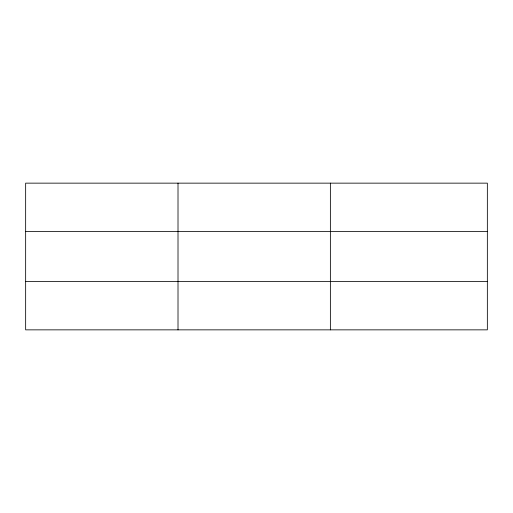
<?xml version="1.0" encoding="UTF-8"?>
<svg xmlns="http://www.w3.org/2000/svg" width="513" height="513" viewBox="0 0 513 513"><rect width="100%" height="100%" fill="white"/><g stroke="black" fill="none" stroke-linecap="round" stroke-linejoin="round"><path stroke-width="0.77" d="M178.011 183.147L178.011 329.853M330.372 183.147L330.372 329.853M487.35 231.562L487.35 183.147L25.65 183.147L25.65 329.853L487.35 329.853L487.35 231.562L25.65 231.562M25.65 281.438L487.35 281.438"/></g></svg>
